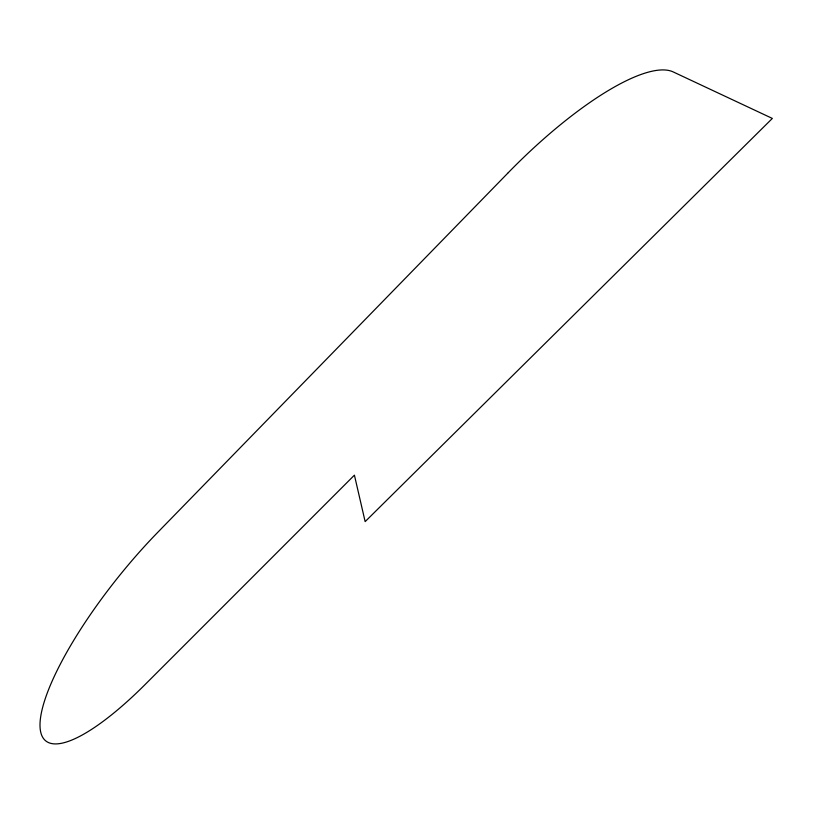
<?xml version="1.0" encoding="UTF-8"?>
<svg xmlns="http://www.w3.org/2000/svg" width="813" height="813" viewBox="0 0 813 813"><rect width="100%" height="100%" fill="white"/><g stroke="black" fill="none" stroke-linecap="round" stroke-linejoin="round"><path stroke-width="1.22" d="M508.288 172.661L157.57 532.525A172.976 45.853 -51.3 0 0 40.162 721.182A172.976 45.853 -51.3 0 0 145.547 684.099L354.417 475.158L365.149 521.621L772.35 118.434L673.306 71.971A186.38 52.52 -45.6 0 0 508.288 172.661"/></g></svg>
